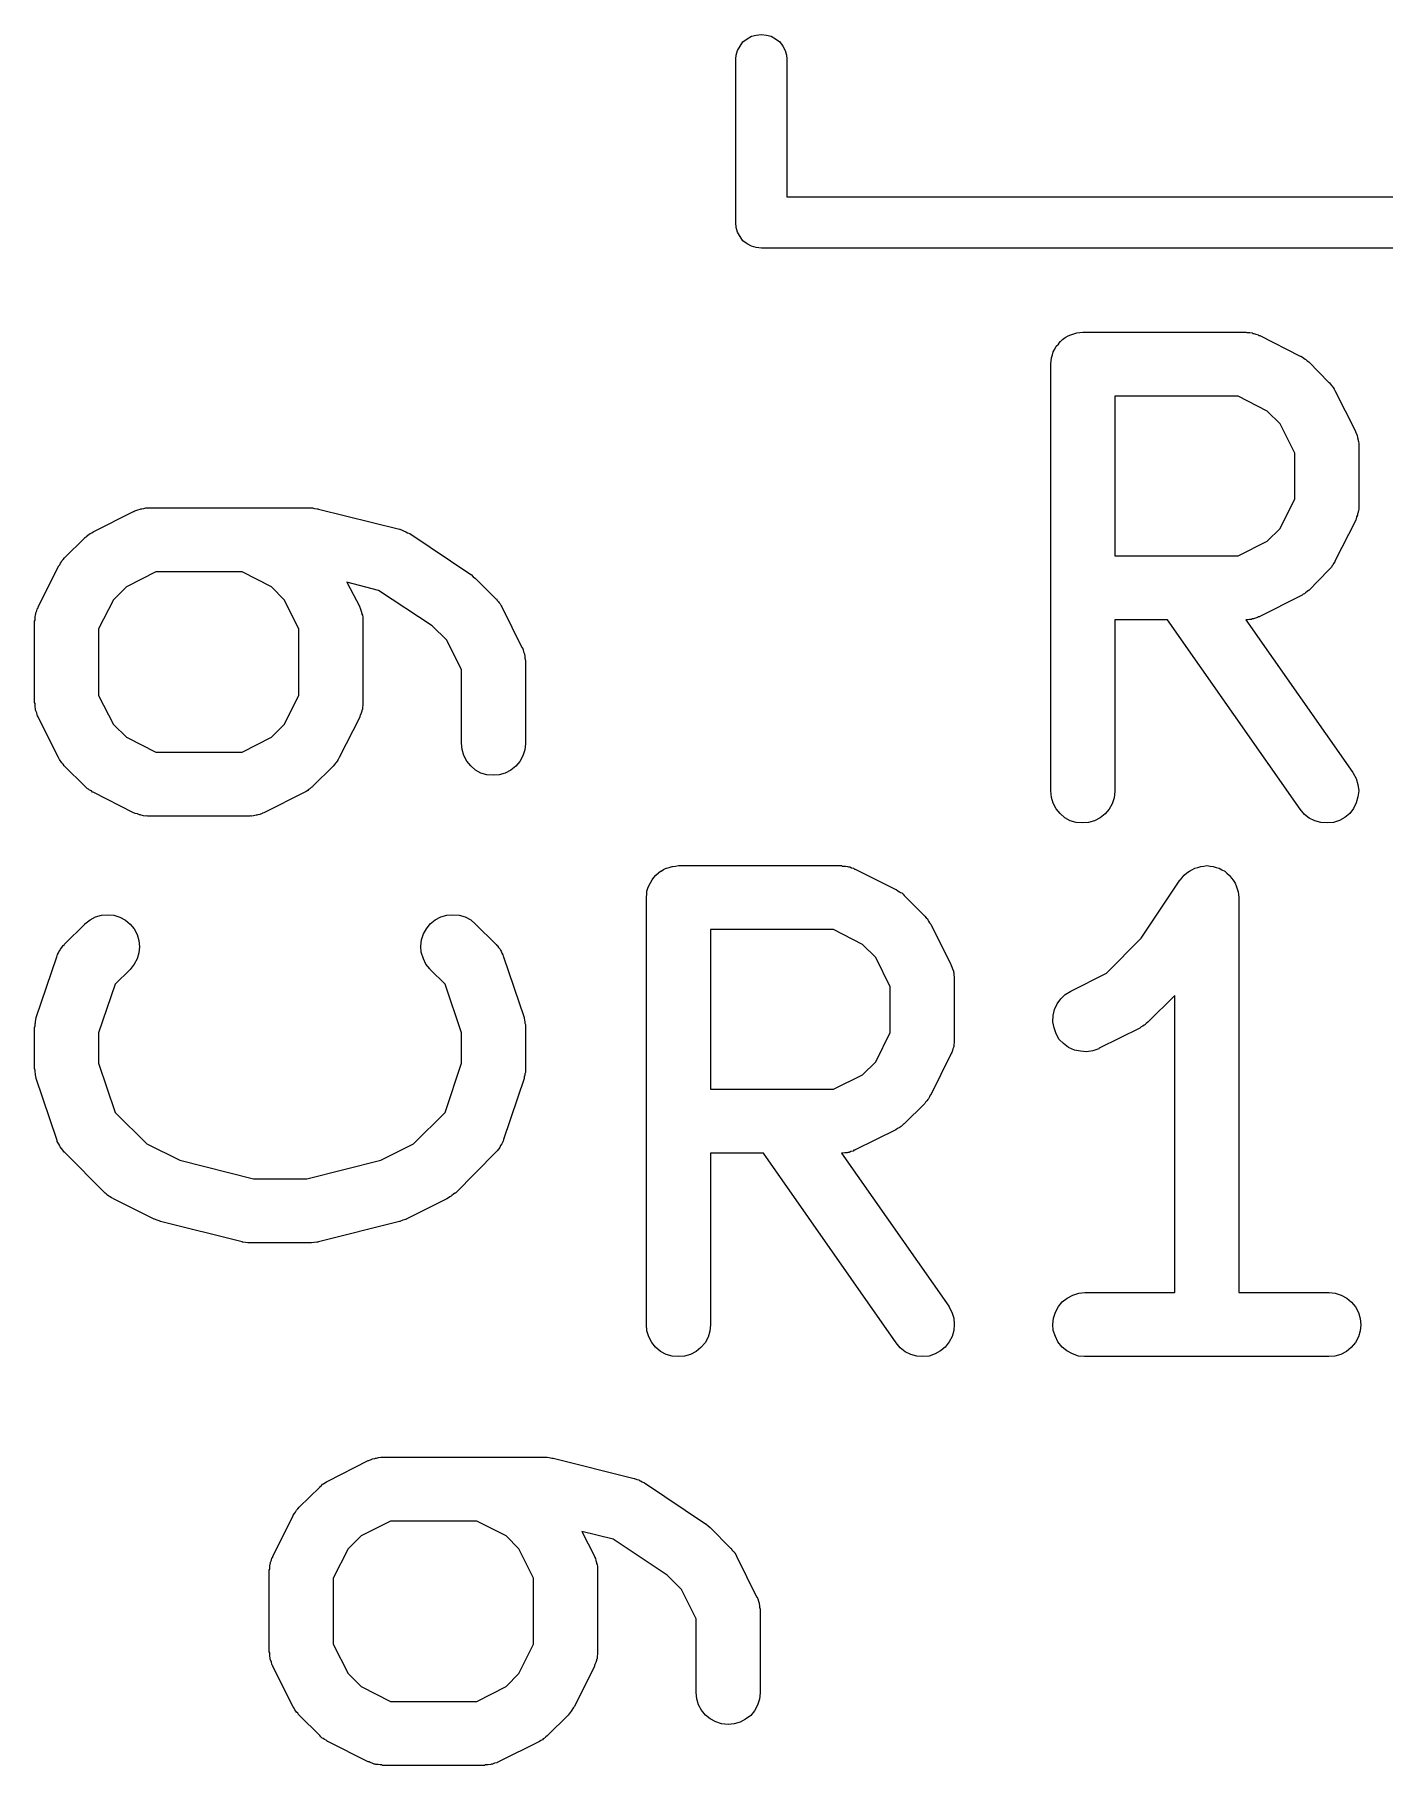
# Model space of a CAD drawing. Extents: x 116.8 to 159.2, y -137.5 to -92.6.
# Drawn here: x 128.277 to 131.44, y -109.735 to -105.68 of the extents above; entities that cross this region are included whole.
import ezdxf

# ---------------------------------------------------------------- set-up
doc = ezdxf.new("R2010")
doc.units = 0
doc.layers.add('BLACK', color=7, linetype='CONTINUOUS')

msp = doc.modelspace()

# ---------------------------------------------------------------- linework, layer by layer
at = {"layer": 'BLACK', "linetype": 'CONTINUOUS'}
for p, q in [((129.924, -105.717), (129.93, -105.707)), ((129.93, -105.707), (129.937, -105.697)), ((129.937, -105.697), (129.947, -105.69)), ((129.947, -105.69), (129.957, -105.684)), ((129.957, -105.684), (129.968, -105.681)), ((129.968, -105.681), (129.98, -105.68)), ((129.98, -105.68), (129.992, -105.681)), ((129.992, -105.681), (130.003, -105.684)), ((130.003, -105.684), (130.013, -105.69)), ((130.013, -105.69), (130.023, -105.697)), ((130.023, -105.697), (130.03, -105.707)), ((130.03, -105.707), (130.036, -105.717)), ((129.92, -105.737), (129.921, -105.728)), ((129.92, -106.117), (129.92, -105.737)), ((129.921, -105.728), (129.924, -105.717)), ((130.036, -105.717), (130.039, -105.728)), ((130.039, -105.728), (130.04, -105.737)), ((130.04, -105.737), (130.04, -106.06)), ((130.04, -106.06), (133.66, -106.06)), ((129.92, -106.12), (129.92, -106.117)), ((129.921, -106.132), (129.92, -106.12)), ((129.924, -106.143), (129.921, -106.132)), ((129.929, -106.151), (129.924, -106.143)), ((129.93, -106.153), (129.929, -106.151)), ((129.937, -106.163), (129.93, -106.153)), ((129.947, -106.17), (129.937, -106.163)), ((129.957, -106.176), (129.947, -106.17)), ((129.968, -106.179), (129.957, -106.176)), ((129.98, -106.18), (129.968, -106.179)), ((129.983, -106.18), (129.98, -106.18)), ((133.717, -106.18), (129.983, -106.18)), ((130.676, -106.405), (130.68, -106.399)), ((130.68, -106.399), (130.681, -106.399)), ((130.681, -106.399), (130.686, -106.394)), ((130.681, -106.399), (130.681, -106.399)), ((130.686, -106.394), (130.692, -106.39)), ((130.692, -106.39), (130.699, -106.386)), ((130.692, -106.39), (130.692, -106.39)), ((130.692, -106.39), (130.692, -106.39)), ((130.699, -106.386), (130.705, -106.383)), ((130.705, -106.383), (130.712, -106.381)), ((130.705, -106.383), (130.705, -106.383)), ((130.705, -106.383), (130.705, -106.383)), ((130.712, -106.381), (130.719, -106.379)), ((130.719, -106.379), (130.726, -106.378)), ((130.719, -106.379), (130.719, -106.379)), ((130.719, -106.379), (130.719, -106.379)), ((130.726, -106.378), (130.733, -106.377)), ((130.733, -106.377), (131.114, -106.377)), ((131.114, -106.377), (131.115, -106.377)), ((131.115, -106.377), (131.118, -106.378)), ((131.118, -106.378), (131.12, -106.378)), ((131.12, -106.378), (131.125, -106.378)), ((131.125, -106.378), (131.13, -106.379)), ((131.13, -106.379), (131.132, -106.38)), ((131.132, -106.38), (131.134, -106.38)), ((131.134, -106.38), (131.139, -106.382)), ((131.139, -106.382), (131.144, -106.383)), ((131.144, -106.383), (131.146, -106.385)), ((131.146, -106.385), (131.148, -106.385)), ((131.148, -106.385), (131.243, -106.433)), ((130.659, -106.444), (130.66, -106.437)), ((130.66, -106.437), (130.662, -106.43)), ((130.66, -106.437), (130.66, -106.437)), ((130.66, -106.437), (130.66, -106.437)), ((130.662, -106.43), (130.664, -106.423)), ((130.664, -106.423), (130.668, -106.417)), ((130.664, -106.423), (130.664, -106.423)), ((130.664, -106.423), (130.664, -106.423)), ((130.668, -106.417), (130.671, -106.41)), ((130.671, -106.41), (130.676, -106.405)), ((130.671, -106.41), (130.671, -106.41)), ((130.671, -106.41), (130.671, -106.41)), ((131.243, -106.433), (131.244, -106.433)), ((131.244, -106.433), (131.248, -106.436)), ((131.248, -106.436), (131.251, -106.438)), ((131.251, -106.438), (131.254, -106.44)), ((131.254, -106.44), (131.256, -106.441)), ((131.256, -106.441), (131.259, -106.444)), ((130.658, -106.451), (130.659, -106.444)), ((130.658, -106.452), (130.658, -106.451)), ((130.658, -107.452), (130.658, -106.452)), ((130.658, -106.452), (130.658, -106.452)), ((130.658, -106.452), (130.658, -106.452)), ((130.658, -106.452), (130.658, -106.452)), ((131.259, -106.444), (131.263, -106.447)), ((131.263, -106.447), (131.31, -106.495)), ((131.31, -106.495), (131.311, -106.495)), ((131.311, -106.495), (131.314, -106.499)), ((131.314, -106.499), (131.316, -106.502)), ((131.316, -106.502), (131.318, -106.504)), ((131.318, -106.504), (131.32, -106.507)), ((131.32, -106.507), (131.322, -106.511)), ((131.322, -106.511), (131.324, -106.514)), ((131.324, -106.514), (131.372, -106.609)), ((130.808, -106.527), (130.808, -106.901)), ((131.097, -106.527), (130.808, -106.527)), ((131.165, -106.562), (131.097, -106.527)), ((131.196, -106.592), (131.165, -106.562)), ((131.23, -106.661), (131.196, -106.592)), ((131.372, -106.609), (131.372, -106.61)), ((131.372, -106.61), (131.373, -106.612)), ((131.373, -106.612), (131.374, -106.614)), ((131.374, -106.614), (131.376, -106.619)), ((131.376, -106.619), (131.377, -106.624)), ((131.377, -106.624), (131.378, -106.626)), ((131.378, -106.626), (131.378, -106.628)), ((131.378, -106.628), (131.379, -106.633)), ((131.379, -106.633), (131.38, -106.638)), ((131.38, -106.638), (131.38, -106.641)), ((131.38, -106.641), (131.38, -106.643)), ((131.38, -106.643), (131.38, -106.786)), ((131.23, -106.768), (131.23, -106.661)), ((131.196, -106.837), (131.23, -106.768)), ((128.414, -106.845), (128.509, -106.797)), ((128.509, -106.797), (128.51, -106.797)), ((128.51, -106.797), (128.512, -106.796)), ((128.512, -106.796), (128.514, -106.795)), ((128.514, -106.795), (128.519, -106.793)), ((128.519, -106.793), (128.524, -106.792)), ((128.524, -106.792), (128.526, -106.791)), ((128.526, -106.791), (128.528, -106.791)), ((128.528, -106.791), (128.533, -106.79)), ((128.533, -106.79), (128.538, -106.789)), ((128.538, -106.789), (128.541, -106.789)), ((128.541, -106.789), (128.543, -106.789)), ((128.543, -106.789), (128.924, -106.789)), ((128.924, -106.789), (128.925, -106.789)), ((128.925, -106.789), (128.926, -106.789)), ((128.926, -106.789), (128.928, -106.789)), ((128.928, -106.789), (128.933, -106.79)), ((128.933, -106.79), (128.939, -106.791)), ((128.939, -106.791), (128.941, -106.791)), ((128.941, -106.791), (128.942, -106.792)), ((128.942, -106.792), (129.132, -106.839)), ((131.377, -106.806), (131.375, -106.81)), ((131.378, -106.801), (131.377, -106.803)), ((131.377, -106.803), (131.377, -106.806)), ((131.379, -106.796), (131.378, -106.801)), ((131.38, -106.791), (131.379, -106.796)), ((131.38, -106.786), (131.38, -106.787)), ((131.38, -106.787), (131.38, -106.789)), ((131.38, -106.789), (131.38, -106.791)), ((128.404, -106.851), (128.407, -106.849)), ((128.407, -106.849), (128.411, -106.847)), ((128.411, -106.847), (128.414, -106.845)), ((129.132, -106.839), (129.133, -106.839)), ((129.133, -106.839), (129.138, -106.841)), ((129.138, -106.841), (129.143, -106.843)), ((129.143, -106.843), (129.145, -106.844)), ((129.145, -106.844), (129.147, -106.845)), ((129.147, -106.845), (129.151, -106.847)), ((129.151, -106.847), (129.156, -106.849)), ((129.156, -106.849), (129.299, -106.945)), ((131.165, -106.867), (131.196, -106.837)), ((131.372, -106.819), (131.324, -106.914)), ((131.373, -106.817), (131.372, -106.819)), ((131.374, -106.815), (131.373, -106.817)), ((131.375, -106.81), (131.374, -106.815)), ((128.347, -106.906), (128.395, -106.859)), ((128.395, -106.858), (128.399, -106.856)), ((128.395, -106.859), (128.395, -106.858)), ((128.399, -106.856), (128.402, -106.853)), ((128.402, -106.853), (128.404, -106.851)), ((131.097, -106.901), (131.165, -106.867)), ((128.285, -107.021), (128.333, -106.926)), ((128.333, -106.925), (128.336, -106.922)), ((128.333, -106.926), (128.333, -106.925)), ((128.336, -106.922), (128.338, -106.918)), ((128.338, -106.918), (128.34, -106.915)), ((128.34, -106.915), (128.341, -106.913)), ((128.341, -106.913), (128.344, -106.91)), ((128.344, -106.91), (128.347, -106.906)), ((130.808, -106.901), (131.097, -106.901)), ((131.316, -106.928), (131.313, -106.931)), ((131.317, -106.925), (131.316, -106.928)), ((131.319, -106.923), (131.317, -106.925)), ((131.321, -106.919), (131.319, -106.923)), ((131.324, -106.915), (131.321, -106.919)), ((131.324, -106.914), (131.324, -106.915)), ((128.561, -106.939), (128.492, -106.974)), ((128.763, -106.939), (128.561, -106.939)), ((128.832, -106.974), (128.763, -106.939)), ((129.083, -106.982), (129.009, -106.963)), ((129.009, -106.963), (129.039, -107.021)), ((129.299, -106.945), (129.299, -106.945)), ((129.299, -106.945), (129.299, -106.945)), ((129.299, -106.945), (129.299, -106.945)), ((129.299, -106.945), (129.3, -106.945)), ((129.3, -106.945), (129.305, -106.95)), ((129.305, -106.95), (129.31, -106.954)), ((129.31, -106.954), (129.358, -107.002)), ((131.31, -106.934), (131.263, -106.982)), ((131.313, -106.931), (131.31, -106.934)), ((128.462, -107.004), (128.427, -107.072)), ((128.492, -106.974), (128.462, -107.004)), ((128.862, -107.004), (128.832, -106.974)), ((128.896, -107.072), (128.862, -107.004)), ((129.209, -107.065), (129.083, -106.982)), ((129.358, -107.002), (129.359, -107.002)), ((129.359, -107.002), (129.361, -107.006)), ((129.361, -107.006), (129.364, -107.009)), ((129.364, -107.009), (129.366, -107.011)), ((129.366, -107.011), (129.368, -107.014)), ((131.243, -106.996), (131.148, -107.043)), ((131.247, -106.993), (131.243, -106.996)), ((131.25, -106.991), (131.247, -106.993)), ((131.253, -106.99), (131.25, -106.991)), ((131.255, -106.988), (131.253, -106.99)), ((131.259, -106.985), (131.255, -106.988)), ((131.262, -106.982), (131.259, -106.985)), ((131.263, -106.982), (131.262, -106.982)), ((128.278, -107.044), (128.279, -107.039)), ((128.278, -107.049), (128.278, -107.044)), ((128.278, -107.052), (128.278, -107.049)), ((128.279, -107.039), (128.28, -107.037)), ((128.28, -107.035), (128.282, -107.03)), ((128.28, -107.037), (128.28, -107.035)), ((128.282, -107.03), (128.283, -107.025)), ((128.283, -107.025), (128.285, -107.023)), ((128.285, -107.023), (128.285, -107.021)), ((129.039, -107.021), (129.039, -107.022)), ((129.039, -107.022), (129.04, -107.024)), ((129.04, -107.024), (129.041, -107.026)), ((129.041, -107.026), (129.042, -107.031)), ((129.042, -107.031), (129.044, -107.036)), ((129.044, -107.036), (129.044, -107.038)), ((129.044, -107.038), (129.045, -107.04)), ((129.045, -107.04), (129.046, -107.045)), ((129.046, -107.045), (129.046, -107.05)), ((129.046, -107.05), (129.046, -107.053)), ((129.368, -107.014), (129.37, -107.018)), ((129.37, -107.018), (129.372, -107.021)), ((129.372, -107.021), (129.419, -107.116)), ((130.932, -107.051), (130.808, -107.051)), ((130.808, -107.051), (130.808, -107.452)), ((131.243, -107.495), (130.932, -107.051)), ((131.116, -107.051), (131.115, -107.051)), ((131.115, -107.051), (131.366, -107.409)), ((131.119, -107.051), (131.116, -107.051)), ((131.124, -107.05), (131.119, -107.051)), ((131.129, -107.05), (131.124, -107.05)), ((131.131, -107.049), (131.129, -107.05)), ((131.133, -107.049), (131.131, -107.049)), ((131.138, -107.047), (131.133, -107.049)), ((131.143, -107.046), (131.138, -107.047)), ((131.145, -107.044), (131.143, -107.046)), ((131.147, -107.044), (131.145, -107.044)), ((131.148, -107.043), (131.147, -107.044)), ((128.277, -107.054), (128.278, -107.052)), ((128.277, -107.055), (128.277, -107.054)), ((128.277, -107.245), (128.277, -107.055)), ((128.427, -107.072), (128.427, -107.228)), ((128.896, -107.228), (128.896, -107.072)), ((129.046, -107.053), (129.046, -107.055)), ((129.046, -107.055), (129.046, -107.245)), ((129.243, -107.099), (129.209, -107.065)), ((129.277, -107.168), (129.243, -107.099)), ((129.419, -107.116), (129.42, -107.117)), ((129.42, -107.117), (129.421, -107.119)), ((129.421, -107.119), (129.422, -107.121)), ((129.422, -107.121), (129.423, -107.126)), ((129.423, -107.126), (129.425, -107.131)), ((129.425, -107.131), (129.425, -107.133)), ((129.425, -107.133), (129.426, -107.135)), ((129.277, -107.34), (129.277, -107.168)), ((129.426, -107.135), (129.426, -107.141)), ((129.426, -107.141), (129.427, -107.146)), ((129.427, -107.146), (129.427, -107.148)), ((129.427, -107.148), (129.427, -107.15)), ((129.427, -107.15), (129.427, -107.34)), ((128.278, -107.247), (128.277, -107.245)), ((128.278, -107.25), (128.278, -107.247)), ((128.278, -107.255), (128.278, -107.25)), ((128.427, -107.228), (128.462, -107.296)), ((128.862, -107.296), (128.896, -107.228)), ((129.046, -107.251), (129.045, -107.256)), ((129.046, -107.245), (129.046, -107.246)), ((129.046, -107.246), (129.046, -107.248)), ((129.046, -107.248), (129.046, -107.251)), ((128.279, -107.26), (128.278, -107.255)), ((128.279, -107.262), (128.279, -107.26)), ((128.28, -107.264), (128.279, -107.262)), ((128.282, -107.269), (128.28, -107.264)), ((128.283, -107.274), (128.282, -107.269)), ((128.284, -107.276), (128.283, -107.274)), ((128.285, -107.278), (128.284, -107.276)), ((128.285, -107.279), (128.285, -107.278)), ((128.333, -107.374), (128.285, -107.279)), ((129.039, -107.279), (128.991, -107.374)), ((129.04, -107.275), (129.039, -107.277)), ((129.039, -107.277), (129.039, -107.279)), ((129.042, -107.27), (129.04, -107.275)), ((129.044, -107.265), (129.042, -107.27)), ((129.045, -107.261), (129.044, -107.263)), ((129.044, -107.263), (129.044, -107.265)), ((129.045, -107.256), (129.045, -107.261)), ((128.462, -107.296), (128.492, -107.326)), ((128.492, -107.326), (128.561, -107.361)), ((128.763, -107.361), (128.832, -107.326)), ((128.832, -107.326), (128.862, -107.296)), ((128.335, -107.378), (128.333, -107.374)), ((128.561, -107.361), (128.763, -107.361)), ((128.99, -107.375), (128.988, -107.378)), ((128.991, -107.374), (128.99, -107.375)), ((129.279, -107.355), (129.277, -107.34)), ((129.283, -107.369), (129.279, -107.355)), ((129.29, -107.382), (129.283, -107.369)), ((129.421, -107.37), (129.414, -107.383)), ((129.426, -107.356), (129.421, -107.37)), ((129.427, -107.342), (129.426, -107.356)), ((129.427, -107.34), (129.427, -107.342)), ((128.337, -107.381), (128.335, -107.378)), ((128.339, -107.384), (128.337, -107.381)), ((128.341, -107.386), (128.339, -107.384)), ((128.344, -107.389), (128.341, -107.386)), ((128.346, -107.393), (128.344, -107.389)), ((128.347, -107.394), (128.346, -107.393)), ((128.395, -107.441), (128.347, -107.394)), ((128.977, -107.394), (128.929, -107.441)), ((128.98, -107.39), (128.977, -107.394)), ((128.982, -107.387), (128.98, -107.39)), ((128.984, -107.385), (128.982, -107.387)), ((128.986, -107.382), (128.984, -107.385)), ((128.988, -107.378), (128.986, -107.382)), ((129.299, -107.393), (129.29, -107.382)), ((129.31, -107.403), (129.299, -107.393)), ((129.323, -107.41), (129.31, -107.403)), ((129.337, -107.414), (129.323, -107.41)), ((129.352, -107.415), (129.337, -107.414)), ((129.366, -107.414), (129.352, -107.415)), ((129.38, -107.41), (129.366, -107.414)), ((129.393, -107.403), (129.38, -107.41)), ((129.405, -107.394), (129.393, -107.403)), ((129.414, -107.383), (129.405, -107.394)), ((131.366, -107.409), (131.367, -107.41)), ((131.367, -107.41), (131.374, -107.423)), ((128.398, -107.444), (128.395, -107.441)), ((128.401, -107.447), (128.398, -107.444)), ((128.403, -107.448), (128.401, -107.447)), ((128.406, -107.45), (128.403, -107.448)), ((128.41, -107.452), (128.406, -107.45)), ((128.413, -107.455), (128.41, -107.452)), ((128.414, -107.455), (128.413, -107.455)), ((128.509, -107.503), (128.414, -107.455)), ((128.91, -107.455), (128.814, -107.503)), ((128.913, -107.453), (128.91, -107.455)), ((128.917, -107.451), (128.913, -107.453)), ((128.919, -107.449), (128.917, -107.451)), ((128.922, -107.447), (128.919, -107.449)), ((128.925, -107.444), (128.922, -107.447)), ((128.928, -107.442), (128.925, -107.444)), ((128.929, -107.441), (128.928, -107.442)), ((130.66, -107.467), (130.658, -107.452)), ((130.808, -107.453), (130.807, -107.468)), ((130.808, -107.452), (130.808, -107.453)), ((131.374, -107.423), (131.378, -107.437)), ((131.378, -107.437), (131.38, -107.452)), ((131.38, -107.452), (131.378, -107.466)), ((130.664, -107.481), (130.66, -107.467)), ((130.671, -107.494), (130.664, -107.481)), ((130.68, -107.505), (130.671, -107.494)), ((130.795, -107.495), (130.786, -107.506)), ((130.802, -107.482), (130.795, -107.495)), ((130.807, -107.468), (130.802, -107.482)), ((131.253, -107.507), (131.243, -107.495)), ((131.368, -107.493), (131.359, -107.505)), ((131.374, -107.48), (131.368, -107.493)), ((131.378, -107.466), (131.374, -107.48)), ((128.511, -107.504), (128.509, -107.503)), ((128.513, -107.505), (128.511, -107.504)), ((128.518, -107.506), (128.513, -107.505)), ((128.523, -107.508), (128.518, -107.506)), ((128.525, -107.508), (128.523, -107.508)), ((128.527, -107.509), (128.525, -107.508)), ((128.532, -107.51), (128.527, -107.509)), ((128.537, -107.511), (128.532, -107.51)), ((128.54, -107.51), (128.537, -107.511)), ((128.542, -107.511), (128.54, -107.51)), ((128.543, -107.511), (128.542, -107.511)), ((128.781, -107.511), (128.543, -107.511)), ((128.783, -107.51), (128.781, -107.511)), ((128.785, -107.511), (128.783, -107.51)), ((128.79, -107.51), (128.785, -107.511)), ((128.796, -107.509), (128.79, -107.51)), ((128.798, -107.509), (128.796, -107.509)), ((128.8, -107.508), (128.798, -107.509)), ((128.805, -107.507), (128.8, -107.508)), ((128.81, -107.505), (128.805, -107.507)), ((128.811, -107.504), (128.81, -107.505)), ((128.814, -107.503), (128.811, -107.504)), ((128.814, -107.503), (128.814, -107.503)), ((130.691, -107.515), (130.68, -107.505)), ((130.704, -107.522), (130.691, -107.515)), ((130.718, -107.526), (130.704, -107.522)), ((130.733, -107.527), (130.718, -107.526)), ((130.747, -107.526), (130.733, -107.527)), ((130.761, -107.522), (130.747, -107.526)), ((130.774, -107.515), (130.761, -107.522)), ((130.786, -107.506), (130.774, -107.515)), ((131.264, -107.516), (131.253, -107.507)), ((131.277, -107.522), (131.264, -107.516)), ((131.291, -107.526), (131.277, -107.522)), ((131.306, -107.527), (131.291, -107.526)), ((131.321, -107.526), (131.306, -107.527)), ((131.335, -107.521), (131.321, -107.526)), ((131.347, -107.514), (131.335, -107.521)), ((131.359, -107.505), (131.347, -107.514)), ((129.72, -107.667), (129.724, -107.66)), ((129.724, -107.66), (129.728, -107.655)), ((129.724, -107.66), (129.724, -107.66)), ((129.724, -107.66), (129.724, -107.66)), ((129.728, -107.655), (129.733, -107.649)), ((129.733, -107.649), (129.739, -107.644)), ((129.733, -107.649), (129.733, -107.649)), ((129.733, -107.649), (129.733, -107.649)), ((129.739, -107.644), (129.744, -107.64)), ((129.744, -107.64), (129.744, -107.64)), ((129.744, -107.64), (129.745, -107.64)), ((129.745, -107.64), (129.751, -107.636)), ((129.751, -107.636), (129.757, -107.633)), ((129.757, -107.633), (129.757, -107.633)), ((129.757, -107.633), (129.758, -107.633)), ((129.758, -107.633), (129.764, -107.631)), ((129.764, -107.631), (129.771, -107.629)), ((129.771, -107.629), (129.771, -107.629)), ((129.771, -107.629), (129.772, -107.629)), ((129.772, -107.629), (129.779, -107.628)), ((129.779, -107.628), (129.786, -107.627)), ((129.786, -107.627), (130.167, -107.627)), ((130.167, -107.627), (130.168, -107.627)), ((130.168, -107.627), (130.17, -107.628)), ((130.17, -107.628), (130.172, -107.628)), ((130.172, -107.628), (130.177, -107.628)), ((130.177, -107.628), (130.182, -107.629)), ((130.182, -107.629), (130.184, -107.63)), ((130.184, -107.63), (130.187, -107.63)), ((130.187, -107.63), (130.191, -107.632)), ((130.191, -107.632), (130.196, -107.633)), ((130.196, -107.633), (130.198, -107.635)), ((130.198, -107.635), (130.2, -107.635)), ((130.2, -107.635), (130.295, -107.683)), ((130.961, -107.661), (130.962, -107.66)), ((130.962, -107.66), (130.967, -107.654)), ((130.962, -107.66), (130.962, -107.66)), ((130.962, -107.66), (130.962, -107.66)), ((130.962, -107.66), (130.962, -107.66)), ((130.967, -107.654), (130.971, -107.649)), ((130.971, -107.649), (130.977, -107.644)), ((130.971, -107.649), (130.971, -107.649)), ((130.971, -107.649), (130.971, -107.649)), ((130.977, -107.644), (130.983, -107.64)), ((130.983, -107.64), (130.99, -107.636)), ((130.983, -107.64), (130.983, -107.64)), ((130.983, -107.64), (130.983, -107.64)), ((130.99, -107.636), (130.996, -107.633)), ((130.996, -107.633), (131.003, -107.631)), ((130.996, -107.633), (130.996, -107.633)), ((130.996, -107.633), (130.996, -107.633)), ((131.003, -107.631), (131.01, -107.629)), ((131.01, -107.629), (131.017, -107.628)), ((131.01, -107.629), (131.01, -107.629)), ((131.01, -107.629), (131.01, -107.629)), ((131.017, -107.628), (131.024, -107.627)), ((131.024, -107.627), (131.024, -107.627)), ((131.024, -107.627), (131.032, -107.628)), ((131.024, -107.627), (131.024, -107.627)), ((131.032, -107.628), (131.039, -107.629)), ((131.039, -107.629), (131.039, -107.629)), ((131.039, -107.629), (131.039, -107.629)), ((131.039, -107.629), (131.046, -107.631)), ((131.046, -107.631), (131.053, -107.633)), ((131.053, -107.633), (131.053, -107.633)), ((131.053, -107.633), (131.053, -107.633)), ((131.053, -107.633), (131.059, -107.637)), ((131.059, -107.637), (131.066, -107.64)), ((131.066, -107.64), (131.066, -107.64)), ((131.066, -107.64), (131.066, -107.64)), ((131.066, -107.64), (131.071, -107.645)), ((131.071, -107.645), (131.077, -107.65)), ((131.077, -107.65), (131.077, -107.65)), ((131.077, -107.65), (131.077, -107.65)), ((131.077, -107.65), (131.082, -107.656)), ((131.082, -107.656), (131.086, -107.661)), ((129.711, -107.701), (129.712, -107.694)), ((129.712, -107.687), (129.714, -107.68)), ((129.712, -107.694), (129.712, -107.687)), ((129.712, -107.687), (129.712, -107.687)), ((129.712, -107.687), (129.712, -107.687)), ((129.714, -107.68), (129.717, -107.673)), ((129.717, -107.673), (129.72, -107.667)), ((129.717, -107.673), (129.717, -107.673)), ((129.717, -107.673), (129.717, -107.673)), ((130.295, -107.683), (130.296, -107.683)), ((130.296, -107.683), (130.3, -107.686)), ((130.3, -107.686), (130.304, -107.688)), ((130.304, -107.688), (130.306, -107.69)), ((130.306, -107.69), (130.309, -107.691)), ((130.309, -107.691), (130.312, -107.694)), ((130.312, -107.694), (130.315, -107.697)), ((130.315, -107.697), (130.363, -107.745)), ((130.87, -107.797), (130.961, -107.661)), ((131.086, -107.661), (131.086, -107.661)), ((131.086, -107.661), (131.086, -107.661)), ((131.086, -107.661), (131.09, -107.668)), ((131.09, -107.668), (131.093, -107.674)), ((131.093, -107.674), (131.093, -107.674)), ((131.093, -107.674), (131.093, -107.674)), ((131.093, -107.674), (131.095, -107.681)), ((131.095, -107.681), (131.097, -107.688)), ((131.097, -107.688), (131.097, -107.688)), ((131.097, -107.688), (131.097, -107.688)), ((131.097, -107.688), (131.098, -107.695)), ((131.098, -107.695), (131.099, -107.702)), ((129.711, -107.702), (129.711, -107.701)), ((129.711, -108.702), (129.711, -107.702)), ((129.711, -107.702), (129.711, -107.702)), ((129.711, -107.702), (129.711, -107.702)), ((129.711, -107.702), (129.711, -107.702)), ((131.099, -107.702), (131.099, -108.627)), ((128.347, -107.811), (128.395, -107.764)), ((128.395, -107.763), (128.407, -107.754)), ((128.395, -107.764), (128.395, -107.763)), ((128.407, -107.754), (128.42, -107.747)), ((128.42, -107.747), (128.434, -107.743)), ((128.434, -107.743), (128.448, -107.742)), ((128.448, -107.742), (128.463, -107.743)), ((128.463, -107.743), (128.477, -107.748)), ((128.477, -107.748), (128.49, -107.755)), ((128.49, -107.755), (128.501, -107.764)), ((128.501, -107.764), (128.51, -107.775)), ((128.51, -107.775), (128.517, -107.788)), ((129.188, -107.787), (129.195, -107.775)), ((129.195, -107.775), (129.204, -107.763)), ((129.204, -107.763), (129.216, -107.754)), ((129.216, -107.754), (129.229, -107.747)), ((129.229, -107.747), (129.243, -107.743)), ((129.243, -107.743), (129.257, -107.742)), ((129.257, -107.742), (129.272, -107.743)), ((129.272, -107.743), (129.286, -107.747)), ((129.286, -107.747), (129.299, -107.754)), ((129.299, -107.754), (129.31, -107.764)), ((129.31, -107.764), (129.358, -107.811)), ((129.861, -107.777), (129.861, -108.151)), ((130.149, -107.777), (129.861, -107.777)), ((130.217, -107.812), (130.149, -107.777)), ((130.363, -107.745), (130.363, -107.745)), ((130.363, -107.745), (130.366, -107.749)), ((130.366, -107.749), (130.369, -107.752)), ((130.369, -107.752), (130.37, -107.754)), ((130.37, -107.754), (130.372, -107.757)), ((130.372, -107.757), (130.374, -107.761)), ((130.374, -107.761), (130.377, -107.764)), ((130.377, -107.764), (130.424, -107.859)), ((128.338, -107.823), (128.341, -107.819)), ((128.341, -107.819), (128.344, -107.814)), ((128.344, -107.814), (128.346, -107.813)), ((128.346, -107.813), (128.347, -107.811)), ((128.517, -107.788), (128.521, -107.802)), ((128.521, -107.802), (128.523, -107.817)), ((128.523, -107.817), (128.521, -107.831)), ((129.182, -107.816), (129.184, -107.801)), ((129.183, -107.83), (129.182, -107.816)), ((129.184, -107.801), (129.188, -107.787)), ((129.358, -107.811), (129.359, -107.812)), ((129.359, -107.812), (129.36, -107.814)), ((129.36, -107.814), (129.362, -107.815)), ((129.362, -107.815), (129.364, -107.819)), ((129.364, -107.819), (129.368, -107.823)), ((130.248, -107.842), (130.217, -107.812)), ((130.789, -107.879), (130.87, -107.797)), ((128.281, -107.983), (128.329, -107.841)), ((128.329, -107.84), (128.33, -107.838)), ((128.329, -107.841), (128.329, -107.84)), ((128.33, -107.838), (128.331, -107.835)), ((128.331, -107.835), (128.333, -107.831)), ((128.333, -107.831), (128.335, -107.826)), ((128.335, -107.826), (128.337, -107.825)), ((128.337, -107.825), (128.338, -107.823)), ((128.51, -107.858), (128.501, -107.87)), ((128.517, -107.845), (128.51, -107.858)), ((128.521, -107.831), (128.517, -107.845)), ((129.188, -107.845), (129.183, -107.83)), ((129.194, -107.858), (129.188, -107.845)), ((129.203, -107.869), (129.194, -107.858)), ((129.368, -107.823), (129.369, -107.825)), ((129.369, -107.825), (129.37, -107.827)), ((129.37, -107.827), (129.372, -107.832)), ((129.372, -107.832), (129.374, -107.836)), ((129.374, -107.836), (129.375, -107.839)), ((129.375, -107.839), (129.376, -107.841)), ((129.376, -107.841), (129.424, -107.983)), ((130.282, -107.911), (130.248, -107.842)), ((130.424, -107.859), (130.425, -107.86)), ((130.425, -107.86), (130.425, -107.862)), ((130.425, -107.862), (130.426, -107.864)), ((128.501, -107.87), (128.466, -107.905)), ((129.204, -107.87), (129.203, -107.869)), ((129.239, -107.905), (129.204, -107.87)), ((130.426, -107.864), (130.428, -107.869)), ((130.428, -107.869), (130.43, -107.874)), ((130.43, -107.874), (130.43, -107.876)), ((130.43, -107.876), (130.431, -107.878)), ((130.431, -107.878), (130.431, -107.883)), ((130.431, -107.883), (130.432, -107.888)), ((130.432, -107.888), (130.432, -107.891)), ((130.432, -107.891), (130.432, -107.893)), ((130.432, -107.893), (130.432, -108.036)), ((130.705, -107.921), (130.789, -107.879)), ((128.466, -107.905), (128.427, -108.019)), ((129.277, -108.019), (129.239, -107.905)), ((130.282, -108.018), (130.282, -107.911)), ((130.673, -107.951), (130.682, -107.939)), ((130.682, -107.939), (130.692, -107.929)), ((130.692, -107.929), (130.705, -107.921)), ((130.949, -107.931), (130.886, -107.994)), ((130.949, -108.627), (130.949, -107.931)), ((128.28, -107.988), (128.281, -107.983)), ((129.424, -107.983), (129.424, -107.984)), ((129.424, -107.984), (129.425, -107.989)), ((130.663, -107.993), (130.664, -107.978)), ((130.664, -107.978), (130.667, -107.964)), ((130.667, -107.964), (130.673, -107.951)), ((128.277, -108.006), (128.278, -108.002)), ((128.277, -108.007), (128.277, -108.006)), ((128.277, -108.102), (128.277, -108.007)), ((128.278, -107.998), (128.279, -107.995)), ((128.278, -108.002), (128.278, -107.998)), ((128.279, -107.992), (128.28, -107.988)), ((128.279, -107.995), (128.279, -107.992)), ((128.427, -108.019), (128.427, -108.09)), ((129.277, -108.09), (129.277, -108.019)), ((129.425, -107.989), (129.426, -107.993)), ((129.426, -107.993), (129.426, -107.996)), ((129.426, -107.996), (129.427, -107.999)), ((129.427, -107.999), (129.427, -108.003)), ((129.427, -108.003), (129.427, -108.007)), ((129.427, -108.007), (129.427, -108.102)), ((130.248, -108.087), (130.282, -108.018)), ((130.666, -108.007), (130.663, -107.993)), ((130.671, -108.021), (130.666, -108.007)), ((130.678, -108.034), (130.671, -108.021)), ((130.867, -108.008), (130.772, -108.055)), ((130.87, -108.005), (130.867, -108.008)), ((130.874, -108.003), (130.87, -108.005)), ((130.877, -108.001), (130.874, -108.003)), ((130.879, -108), (130.877, -108.001)), ((130.882, -107.997), (130.879, -108)), ((130.886, -107.994), (130.882, -107.997)), ((130.886, -107.994), (130.886, -107.994)), ((130.426, -108.065), (130.425, -108.067)), ((130.428, -108.06), (130.426, -108.065)), ((130.429, -108.056), (130.428, -108.06)), ((130.43, -108.053), (130.429, -108.056)), ((130.431, -108.051), (130.43, -108.053)), ((130.432, -108.041), (130.431, -108.046)), ((130.431, -108.046), (130.431, -108.051)), ((130.432, -108.036), (130.432, -108.037)), ((130.432, -108.037), (130.432, -108.039)), ((130.432, -108.039), (130.432, -108.041)), ((130.688, -108.044), (130.678, -108.034)), ((130.7, -108.053), (130.688, -108.044)), ((130.714, -108.059), (130.7, -108.053)), ((130.728, -108.062), (130.714, -108.059)), ((130.742, -108.063), (130.728, -108.062)), ((130.757, -108.061), (130.742, -108.063)), ((130.771, -108.056), (130.757, -108.061)), ((130.772, -108.055), (130.771, -108.056)), ((128.278, -108.107), (128.277, -108.102)), ((128.427, -108.09), (128.466, -108.205)), ((129.239, -108.205), (129.277, -108.09)), ((129.427, -108.102), (129.427, -108.103)), ((129.427, -108.103), (129.427, -108.108)), ((130.217, -108.117), (130.248, -108.087)), ((130.424, -108.069), (130.377, -108.164)), ((130.425, -108.067), (130.424, -108.069)), ((128.278, -108.111), (128.278, -108.107)), ((128.279, -108.114), (128.278, -108.111)), ((128.279, -108.117), (128.279, -108.114)), ((128.28, -108.121), (128.279, -108.117)), ((128.281, -108.125), (128.28, -108.121)), ((128.281, -108.126), (128.281, -108.125)), ((128.329, -108.269), (128.281, -108.126)), ((129.424, -108.126), (129.376, -108.269)), ((129.426, -108.118), (129.424, -108.122)), ((129.424, -108.122), (129.424, -108.126)), ((129.427, -108.112), (129.426, -108.115)), ((129.426, -108.115), (129.426, -108.118)), ((129.427, -108.108), (129.427, -108.112)), ((130.149, -108.151), (130.217, -108.117)), ((129.861, -108.151), (130.149, -108.151)), ((130.363, -108.184), (130.315, -108.232)), ((130.365, -108.181), (130.363, -108.184)), ((130.368, -108.178), (130.365, -108.181)), ((130.37, -108.175), (130.368, -108.178)), ((130.372, -108.173), (130.37, -108.175)), ((130.374, -108.169), (130.372, -108.173)), ((130.376, -108.165), (130.374, -108.169)), ((130.377, -108.164), (130.376, -108.165)), ((128.466, -108.205), (128.54, -108.279)), ((129.165, -108.279), (129.239, -108.205)), ((130.295, -108.246), (130.2, -108.293)), ((130.299, -108.243), (130.295, -108.246)), ((130.303, -108.241), (130.299, -108.243)), ((130.305, -108.24), (130.303, -108.241)), ((130.308, -108.238), (130.305, -108.24)), ((130.311, -108.235), (130.308, -108.238)), ((130.314, -108.232), (130.311, -108.235)), ((130.315, -108.232), (130.314, -108.232)), ((128.33, -108.271), (128.329, -108.269)), ((128.33, -108.273), (128.33, -108.271)), ((128.333, -108.278), (128.33, -108.273)), ((128.335, -108.282), (128.333, -108.278)), ((128.336, -108.284), (128.335, -108.282)), ((128.337, -108.286), (128.336, -108.284)), ((128.34, -108.29), (128.337, -108.286)), ((128.343, -108.294), (128.34, -108.29)), ((128.345, -108.296), (128.343, -108.294)), ((128.346, -108.298), (128.345, -108.296)), ((128.347, -108.298), (128.346, -108.298)), ((128.442, -108.394), (128.347, -108.298)), ((128.54, -108.279), (128.617, -108.317)), ((129.088, -108.317), (129.165, -108.279)), ((129.358, -108.298), (129.263, -108.394)), ((129.359, -108.297), (129.358, -108.298)), ((129.361, -108.295), (129.359, -108.297)), ((129.364, -108.291), (129.361, -108.295)), ((129.367, -108.287), (129.364, -108.291)), ((129.368, -108.285), (129.367, -108.287)), ((129.369, -108.283), (129.368, -108.285)), ((129.372, -108.279), (129.369, -108.283)), ((129.374, -108.274), (129.372, -108.279)), ((129.375, -108.272), (129.374, -108.274)), ((129.376, -108.27), (129.375, -108.272)), ((129.376, -108.269), (129.376, -108.27)), ((129.985, -108.301), (129.861, -108.301)), ((129.861, -108.301), (129.861, -108.702)), ((130.296, -108.745), (129.985, -108.301)), ((130.169, -108.301), (130.168, -108.301)), ((130.168, -108.301), (130.419, -108.659)), ((130.171, -108.301), (130.169, -108.301)), ((130.176, -108.3), (130.171, -108.301)), ((130.181, -108.3), (130.176, -108.3)), ((130.183, -108.299), (130.181, -108.3)), ((130.186, -108.299), (130.183, -108.299)), ((130.19, -108.297), (130.186, -108.299)), ((130.195, -108.296), (130.19, -108.297)), ((130.197, -108.294), (130.195, -108.296)), ((130.199, -108.294), (130.197, -108.294)), ((130.2, -108.293), (130.199, -108.294)), ((128.617, -108.317), (128.79, -108.361)), ((128.915, -108.361), (129.088, -108.317)), ((128.79, -108.361), (128.915, -108.361)), ((128.445, -108.396), (128.442, -108.394)), ((128.448, -108.399), (128.445, -108.396)), ((128.451, -108.401), (128.448, -108.399)), ((128.454, -108.403), (128.451, -108.401)), ((128.457, -108.405), (128.454, -108.403)), ((128.461, -108.407), (128.457, -108.405)), ((128.462, -108.408), (128.461, -108.407)), ((128.557, -108.455), (128.462, -108.408)), ((129.243, -108.408), (129.148, -108.455)), ((129.247, -108.405), (129.243, -108.408)), ((129.25, -108.403), (129.247, -108.405)), ((129.253, -108.401), (129.25, -108.403)), ((129.255, -108.4), (129.253, -108.401)), ((129.259, -108.397), (129.255, -108.4)), ((129.262, -108.394), (129.259, -108.397)), ((129.263, -108.394), (129.262, -108.394)), ((128.558, -108.455), (128.557, -108.455)), ((128.557, -108.455), (128.557, -108.455)), ((128.564, -108.458), (128.558, -108.455)), ((128.571, -108.46), (128.564, -108.458)), ((128.571, -108.461), (128.571, -108.46)), ((128.571, -108.46), (128.571, -108.46)), ((128.572, -108.461), (128.571, -108.461)), ((128.763, -108.508), (128.572, -108.461)), ((129.132, -108.461), (128.942, -108.508)), ((129.133, -108.461), (129.132, -108.461)), ((129.14, -108.458), (129.133, -108.461)), ((129.133, -108.461), (129.133, -108.461)), ((129.146, -108.456), (129.14, -108.458)), ((129.147, -108.456), (129.146, -108.456)), ((129.148, -108.455), (129.147, -108.456)), ((129.147, -108.456), (129.147, -108.456)), ((128.764, -108.509), (128.763, -108.508)), ((128.765, -108.509), (128.764, -108.509)), ((128.771, -108.51), (128.765, -108.509)), ((128.777, -108.511), (128.771, -108.51)), ((128.779, -108.511), (128.777, -108.511)), ((128.78, -108.511), (128.779, -108.511)), ((128.781, -108.511), (128.78, -108.511)), ((128.924, -108.511), (128.781, -108.511)), ((128.925, -108.511), (128.924, -108.511)), ((128.926, -108.511), (128.925, -108.511)), ((128.932, -108.51), (128.926, -108.511)), ((128.938, -108.509), (128.932, -108.51)), ((128.94, -108.509), (128.938, -108.509)), ((128.941, -108.509), (128.94, -108.509)), ((128.942, -108.508), (128.941, -108.509)), ((130.697, -108.64), (130.71, -108.633)), ((130.71, -108.633), (130.724, -108.629)), ((130.724, -108.629), (130.738, -108.627)), ((130.738, -108.627), (130.949, -108.627)), ((131.099, -108.627), (131.31, -108.627)), ((131.31, -108.627), (131.311, -108.627)), ((131.311, -108.627), (131.325, -108.629)), ((131.325, -108.629), (131.339, -108.633)), ((131.339, -108.633), (131.352, -108.64)), ((130.419, -108.659), (130.419, -108.66)), ((130.419, -108.66), (130.426, -108.673)), ((130.426, -108.673), (130.431, -108.687)), ((130.665, -108.687), (130.669, -108.673)), ((130.669, -108.673), (130.676, -108.66)), ((130.676, -108.66), (130.685, -108.649)), ((130.685, -108.649), (130.697, -108.64)), ((131.352, -108.64), (131.363, -108.65)), ((131.363, -108.65), (131.372, -108.661)), ((131.372, -108.661), (131.379, -108.674)), ((129.712, -108.717), (129.711, -108.702)), ((129.861, -108.703), (129.859, -108.718)), ((129.861, -108.702), (129.861, -108.703)), ((130.431, -108.687), (130.432, -108.702)), ((130.432, -108.702), (130.431, -108.716)), ((130.663, -108.702), (130.665, -108.687)), ((130.664, -108.716), (130.663, -108.702)), ((131.379, -108.674), (131.383, -108.688)), ((131.383, -108.688), (131.385, -108.703)), ((131.385, -108.703), (131.383, -108.717)), ((129.716, -108.731), (129.712, -108.717)), ((129.723, -108.744), (129.716, -108.731)), ((129.732, -108.755), (129.723, -108.744)), ((129.744, -108.765), (129.732, -108.755)), ((129.848, -108.745), (129.838, -108.756)), ((129.855, -108.732), (129.848, -108.745)), ((129.859, -108.718), (129.855, -108.732)), ((130.305, -108.757), (130.296, -108.745)), ((130.411, -108.755), (130.4, -108.764)), ((130.42, -108.743), (130.411, -108.755)), ((130.427, -108.73), (130.42, -108.743)), ((130.431, -108.716), (130.427, -108.73)), ((130.669, -108.73), (130.664, -108.716)), ((130.675, -108.743), (130.669, -108.73)), ((130.685, -108.755), (130.675, -108.743)), ((130.696, -108.764), (130.685, -108.755)), ((131.372, -108.744), (131.362, -108.756)), ((131.379, -108.731), (131.372, -108.744)), ((131.383, -108.717), (131.379, -108.731)), ((129.757, -108.772), (129.744, -108.765)), ((129.771, -108.776), (129.757, -108.772)), ((129.785, -108.777), (129.771, -108.776)), ((129.8, -108.776), (129.785, -108.777)), ((129.814, -108.772), (129.8, -108.776)), ((129.827, -108.765), (129.814, -108.772)), ((129.838, -108.756), (129.827, -108.765)), ((130.317, -108.766), (130.305, -108.757)), ((130.33, -108.772), (130.317, -108.766)), ((130.344, -108.776), (130.33, -108.772)), ((130.358, -108.777), (130.344, -108.776)), ((130.373, -108.776), (130.358, -108.777)), ((130.387, -108.771), (130.373, -108.776)), ((130.4, -108.764), (130.387, -108.771)), ((130.709, -108.771), (130.696, -108.764)), ((130.723, -108.776), (130.709, -108.771)), ((130.737, -108.777), (130.723, -108.776)), ((130.738, -108.777), (130.737, -108.777)), ((131.31, -108.777), (130.738, -108.777)), ((131.324, -108.776), (131.31, -108.777)), ((131.338, -108.772), (131.324, -108.776)), ((131.351, -108.765), (131.338, -108.772)), ((131.362, -108.756), (131.351, -108.765)), ((128.964, -109.069), (129.059, -109.021)), ((129.059, -109.021), (129.06, -109.021)), ((129.06, -109.021), (129.062, -109.02)), ((129.062, -109.02), (129.064, -109.019)), ((129.064, -109.019), (129.069, -109.017)), ((129.069, -109.017), (129.074, -109.016)), ((129.074, -109.016), (129.076, -109.015)), ((129.076, -109.015), (129.078, -109.015)), ((129.078, -109.015), (129.083, -109.014)), ((129.083, -109.014), (129.088, -109.013)), ((129.088, -109.013), (129.091, -109.013)), ((129.091, -109.013), (129.093, -109.013)), ((129.093, -109.013), (129.474, -109.013)), ((129.474, -109.013), (129.475, -109.013)), ((129.475, -109.013), (129.476, -109.013)), ((129.476, -109.013), (129.478, -109.013)), ((129.478, -109.013), (129.483, -109.014)), ((129.483, -109.014), (129.489, -109.015)), ((129.489, -109.015), (129.491, -109.015)), ((129.491, -109.015), (129.492, -109.015)), ((129.492, -109.015), (129.682, -109.063)), ((128.945, -109.082), (128.949, -109.079)), ((128.949, -109.079), (128.952, -109.076)), ((128.952, -109.076), (128.954, -109.075)), ((128.954, -109.075), (128.957, -109.073)), ((128.957, -109.073), (128.961, -109.071)), ((128.961, -109.071), (128.964, -109.069)), ((129.682, -109.063), (129.683, -109.063)), ((129.683, -109.063), (129.688, -109.065)), ((129.688, -109.065), (129.693, -109.066)), ((129.693, -109.066), (129.695, -109.068)), ((129.695, -109.068), (129.697, -109.068)), ((129.697, -109.068), (129.701, -109.071)), ((129.701, -109.071), (129.706, -109.073)), ((129.706, -109.073), (129.849, -109.169)), ((128.897, -109.13), (128.945, -109.083)), ((128.945, -109.083), (128.945, -109.082)), ((128.835, -109.245), (128.883, -109.15)), ((128.883, -109.149), (128.886, -109.145)), ((128.883, -109.15), (128.883, -109.149)), ((128.886, -109.145), (128.888, -109.142)), ((128.888, -109.142), (128.89, -109.139)), ((128.89, -109.139), (128.891, -109.137)), ((128.891, -109.137), (128.894, -109.134)), ((128.894, -109.134), (128.897, -109.13)), ((129.042, -109.197), (129.012, -109.228)), ((129.111, -109.163), (129.042, -109.197)), ((129.313, -109.163), (129.111, -109.163)), ((129.382, -109.197), (129.313, -109.163)), ((129.412, -109.228), (129.382, -109.197)), ((129.633, -109.205), (129.559, -109.187)), ((129.559, -109.187), (129.589, -109.245)), ((129.849, -109.169), (129.849, -109.169)), ((129.849, -109.169), (129.849, -109.169)), ((129.849, -109.169), (129.849, -109.169)), ((129.849, -109.169), (129.85, -109.169)), ((129.85, -109.169), (129.855, -109.174)), ((129.855, -109.174), (129.86, -109.178)), ((129.86, -109.178), (129.908, -109.226)), ((129.012, -109.228), (128.977, -109.296)), ((129.446, -109.296), (129.412, -109.228)), ((129.759, -109.289), (129.633, -109.205)), ((129.908, -109.226), (129.909, -109.226)), ((129.909, -109.226), (129.911, -109.23)), ((129.911, -109.23), (129.914, -109.233)), ((129.914, -109.233), (129.916, -109.235)), ((129.916, -109.235), (129.918, -109.238)), ((129.918, -109.238), (129.92, -109.241)), ((129.92, -109.241), (129.922, -109.245)), ((128.827, -109.278), (128.828, -109.275)), ((128.827, -109.279), (128.827, -109.278)), ((128.827, -109.469), (128.827, -109.279)), ((128.828, -109.268), (128.829, -109.263)), ((128.828, -109.273), (128.828, -109.268)), ((128.828, -109.275), (128.828, -109.273)), ((128.829, -109.263), (128.83, -109.261)), ((128.83, -109.259), (128.832, -109.254)), ((128.83, -109.261), (128.83, -109.259)), ((128.832, -109.254), (128.833, -109.249)), ((128.833, -109.249), (128.835, -109.247)), ((128.835, -109.247), (128.835, -109.245)), ((129.589, -109.245), (129.589, -109.246)), ((129.589, -109.246), (129.59, -109.248)), ((129.59, -109.248), (129.591, -109.25)), ((129.591, -109.25), (129.592, -109.255)), ((129.592, -109.255), (129.594, -109.26)), ((129.594, -109.26), (129.594, -109.262)), ((129.594, -109.262), (129.595, -109.264)), ((129.595, -109.264), (129.596, -109.269)), ((129.596, -109.269), (129.596, -109.274)), ((129.596, -109.274), (129.596, -109.276)), ((129.596, -109.276), (129.596, -109.279)), ((129.596, -109.279), (129.596, -109.469)), ((129.922, -109.245), (129.969, -109.34)), ((128.977, -109.296), (128.977, -109.451)), ((129.446, -109.451), (129.446, -109.296)), ((129.793, -109.323), (129.759, -109.289)), ((129.827, -109.392), (129.793, -109.323)), ((129.969, -109.34), (129.97, -109.341)), ((129.97, -109.341), (129.971, -109.343)), ((129.971, -109.343), (129.972, -109.345)), ((129.972, -109.345), (129.973, -109.35)), ((129.973, -109.35), (129.975, -109.355)), ((129.975, -109.355), (129.975, -109.357)), ((129.975, -109.357), (129.976, -109.359)), ((129.976, -109.359), (129.976, -109.364)), ((129.827, -109.564), (129.827, -109.392)), ((129.976, -109.364), (129.977, -109.369)), ((129.977, -109.369), (129.977, -109.372)), ((129.977, -109.372), (129.977, -109.374)), ((129.977, -109.374), (129.977, -109.564)), ((128.828, -109.471), (128.827, -109.469)), ((128.828, -109.473), (128.828, -109.471)), ((128.828, -109.479), (128.828, -109.473)), ((128.829, -109.484), (128.828, -109.479)), ((128.829, -109.486), (128.829, -109.484)), ((128.977, -109.451), (129.012, -109.52)), ((129.412, -109.52), (129.446, -109.451)), ((129.596, -109.474), (129.595, -109.48)), ((129.595, -109.48), (129.595, -109.485)), ((129.596, -109.469), (129.596, -109.47)), ((129.596, -109.47), (129.596, -109.472)), ((129.596, -109.472), (129.596, -109.474)), ((128.83, -109.488), (128.829, -109.486)), ((128.832, -109.493), (128.83, -109.488)), ((128.833, -109.498), (128.832, -109.493)), ((128.834, -109.5), (128.833, -109.498)), ((128.835, -109.502), (128.834, -109.5)), ((128.835, -109.503), (128.835, -109.502)), ((128.883, -109.598), (128.835, -109.503)), ((129.012, -109.52), (129.042, -109.55)), ((129.382, -109.55), (129.412, -109.52)), ((129.589, -109.503), (129.541, -109.598)), ((129.59, -109.499), (129.589, -109.501)), ((129.589, -109.501), (129.589, -109.503)), ((129.592, -109.494), (129.59, -109.499)), ((129.594, -109.489), (129.592, -109.494)), ((129.595, -109.485), (129.594, -109.487)), ((129.594, -109.487), (129.594, -109.489)), ((129.042, -109.55), (129.111, -109.585)), ((129.313, -109.585), (129.382, -109.55)), ((129.829, -109.579), (129.827, -109.564)), ((129.977, -109.565), (129.976, -109.58)), ((129.977, -109.564), (129.977, -109.565)), ((128.885, -109.601), (128.883, -109.598)), ((128.887, -109.605), (128.885, -109.601)), ((128.889, -109.608), (128.887, -109.605)), ((129.111, -109.585), (129.313, -109.585)), ((129.536, -109.606), (129.534, -109.608)), ((129.538, -109.602), (129.536, -109.606)), ((129.54, -109.599), (129.538, -109.602)), ((129.541, -109.598), (129.54, -109.599)), ((129.833, -109.593), (129.829, -109.579)), ((129.84, -109.606), (129.833, -109.593)), ((129.849, -109.617), (129.84, -109.606)), ((129.971, -109.594), (129.964, -109.607)), ((129.976, -109.58), (129.971, -109.594)), ((128.891, -109.61), (128.889, -109.608)), ((128.894, -109.613), (128.891, -109.61)), ((128.896, -109.617), (128.894, -109.613)), ((128.897, -109.617), (128.896, -109.617)), ((128.945, -109.665), (128.897, -109.617)), ((129.527, -109.617), (129.479, -109.665)), ((129.53, -109.614), (129.527, -109.617)), ((129.532, -109.611), (129.53, -109.614)), ((129.534, -109.608), (129.532, -109.611)), ((129.86, -109.626), (129.849, -109.617)), ((129.873, -109.633), (129.86, -109.626)), ((129.887, -109.638), (129.873, -109.633)), ((129.902, -109.639), (129.887, -109.638)), ((129.916, -109.638), (129.902, -109.639)), ((129.93, -109.634), (129.916, -109.638)), ((129.943, -109.627), (129.93, -109.634)), ((129.955, -109.618), (129.943, -109.627)), ((129.964, -109.607), (129.955, -109.618)), ((128.948, -109.668), (128.945, -109.665)), ((128.951, -109.671), (128.948, -109.668)), ((128.953, -109.672), (128.951, -109.671)), ((128.956, -109.674), (128.953, -109.672)), ((128.96, -109.676), (128.956, -109.674)), ((128.963, -109.679), (128.96, -109.676)), ((128.964, -109.679), (128.963, -109.679)), ((129.059, -109.727), (128.964, -109.679)), ((129.46, -109.679), (129.364, -109.727)), ((129.463, -109.677), (129.46, -109.679)), ((129.467, -109.675), (129.463, -109.677)), ((129.469, -109.673), (129.467, -109.675)), ((129.472, -109.671), (129.469, -109.673)), ((129.475, -109.668), (129.472, -109.671)), ((129.478, -109.666), (129.475, -109.668)), ((129.479, -109.665), (129.478, -109.666)), ((129.061, -109.727), (129.059, -109.727)), ((129.063, -109.728), (129.061, -109.727)), ((129.068, -109.73), (129.063, -109.728)), ((129.361, -109.728), (129.36, -109.729)), ((129.364, -109.727), (129.361, -109.728)), ((129.364, -109.727), (129.364, -109.727)), ((129.073, -109.732), (129.068, -109.73)), ((129.075, -109.732), (129.073, -109.732)), ((129.077, -109.733), (129.075, -109.732)), ((129.082, -109.733), (129.077, -109.733)), ((129.087, -109.734), (129.082, -109.733)), ((129.09, -109.734), (129.087, -109.734)), ((129.092, -109.735), (129.09, -109.734)), ((129.093, -109.735), (129.092, -109.735)), ((129.331, -109.735), (129.093, -109.735)), ((129.333, -109.734), (129.331, -109.735)), ((129.335, -109.734), (129.333, -109.734)), ((129.34, -109.734), (129.335, -109.734)), ((129.346, -109.733), (129.34, -109.734)), ((129.348, -109.732), (129.346, -109.733)), ((129.35, -109.732), (129.348, -109.732)), ((129.355, -109.73), (129.35, -109.732)), ((129.36, -109.729), (129.355, -109.73))]:
    msp.add_line(p, q, dxfattribs=at)

doc.saveas('drawing.dxf')
